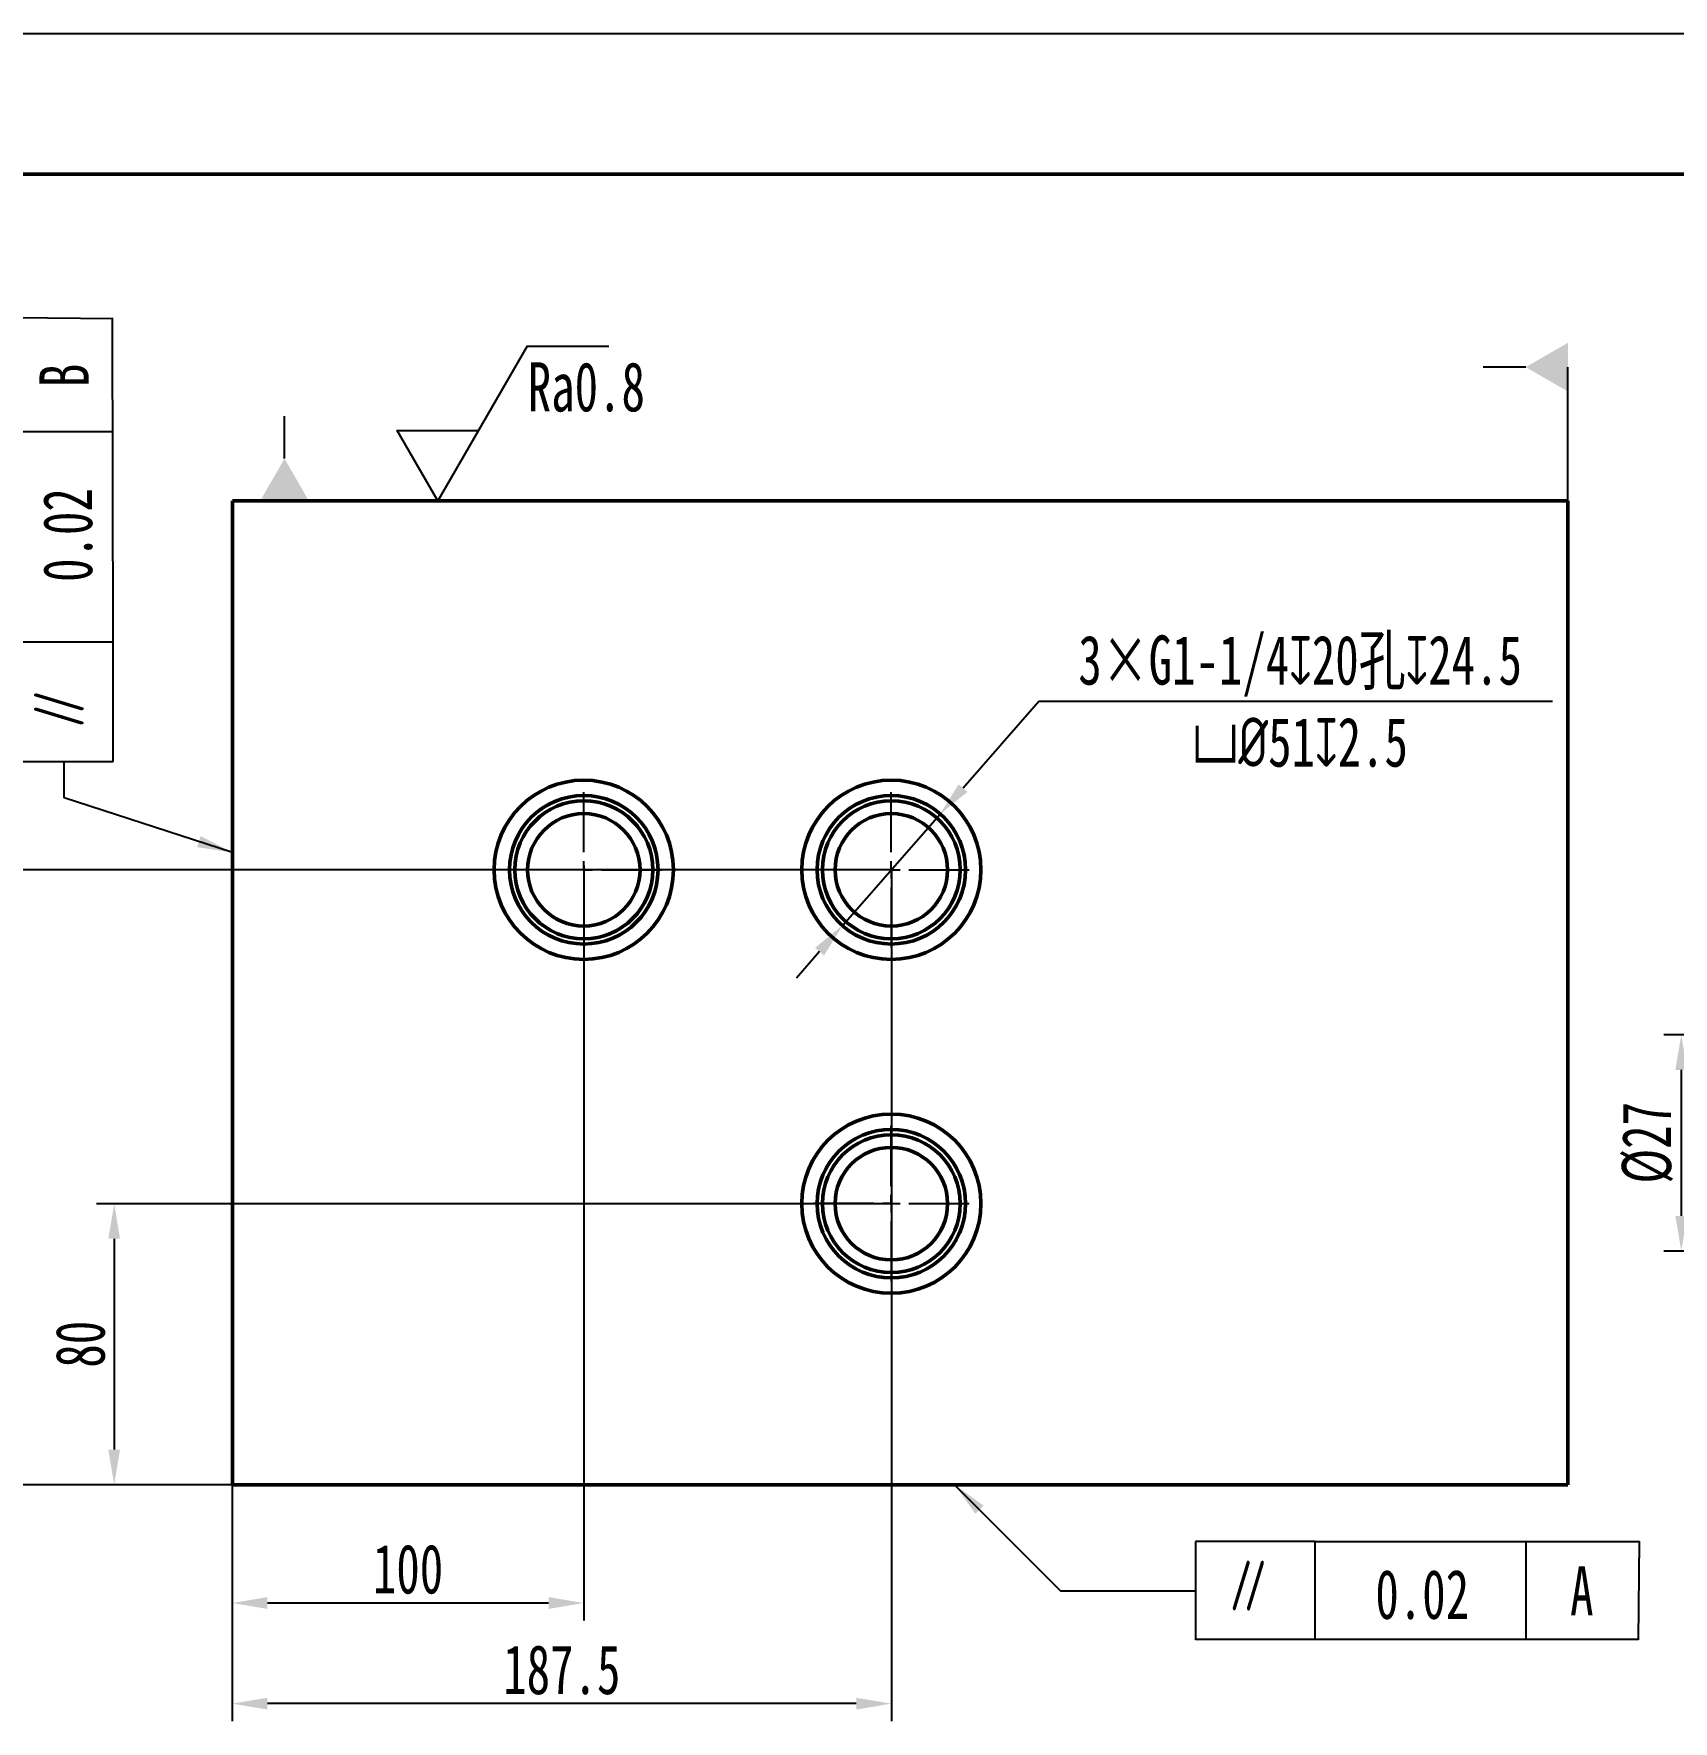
# Model space of a CAD drawing. Header units: millimetres. Extents: x 1810 to 2404, y 10 to 430.
# Drawn here: x 2007.7 to 2124.3, y 309.9 to 430 of the extents above; entities that cross this region are included whole.
import ezdxf
from ezdxf import colors
from ezdxf.entities.mleader import LeaderData, LeaderLine
from ezdxf.math import Vec2, Vec3

# ---------------------------------------------------------------- set-up
doc = ezdxf.new("R2010")
doc.units = ezdxf.units.MM
doc.header["$PDSIZE"] = -1
doc.linetypes.add('Amconstr', pattern=[9999, 9999, 0])
doc.linetypes.add('CENTER', pattern=[10.16, 6.35, -1.27, 1.27, -1.27])
doc.layers.add('1轮廓实线层', color=7, linetype='Continuous', lineweight=50)
doc.layers.add('label 2', color=150, linetype='Continuous', lineweight=25)
for name, color, linetype in [('2细线层', 4, 'Continuous'), ('中心线', 1, 'CENTER'), ('表面粗糙度', 126, 'Continuous')]:
    doc.layers.add(name, color=color, linetype=linetype)
doc.styles.add('GB 3.5', font='simfang.ttf', dxfattribs={"width": 0.7, "height": 3.5})
doc.styles.get("Standard").update_dxf_attribs({"font": ''})
doc.styles.get('Standard').set_extended_font_data('宋体')
doc.dimstyles.new('副本 国标1：4', dxfattribs={"dimtxt": 3.5, "dimasz": 2.5, "dimexe": 1.25, "dimexo": 0, "dimtad": 1, "dimlfac": 4, "dimdsep": 46, "dimtxsty": 'GB 3.5', "dimcen": 2.5, "dimclrd": 3, "dimclre": 3, "dimclrt": 3, "dimadec": 0, "dimazin": 0, "dimtfac": 1, "dimtmove": 0, "dimatfit": 3, "dimfxl": 1, "dimlwd": 25, "dimlwe": 25, "dimarcsym": 0})
doc.dimstyles.new('国标', dxfattribs={"dimtxt": 3.5, "dimasz": 2.5, "dimexe": 1.25, "dimexo": 0, "dimtad": 1, "dimlfac": 5, "dimdsep": 46, "dimtxsty": 'GB 3.5', "dimcen": 2.5, "dimclrd": 3, "dimclre": 3, "dimclrt": 3, "dimadec": 0, "dimazin": 0, "dimtfac": 1, "dimtmove": 0, "dimatfit": 3, "dimfxl": 1, "dimlwd": 25, "dimlwe": 25, "dimarcsym": 0})
doc.dimstyles.new('国标1：4', dxfattribs={"dimtxt": 3.5, "dimasz": 2.5, "dimexe": 1.25, "dimexo": 0, "dimtad": 1, "dimlfac": 4, "dimdsep": 46, "dimtxsty": 'GB 3.5', "dimcen": 2.5, "dimclrd": 3, "dimclre": 3, "dimclrt": 3, "dimadec": 0, "dimazin": 0, "dimtfac": 1, "dimtmove": 0, "dimatfit": 3, "dimfxl": 1, "dimlwd": 25, "dimlwe": 25, "dimarcsym": 0})
doc.dimstyles.new('国标1：4$3', dxfattribs={"dimtxt": 3.5, "dimasz": 2.5, "dimexe": 1.25, "dimexo": 0, "dimtad": 1, "dimtih": 1, "dimtoh": 1, "dimlfac": 4, "dimdsep": 46, "dimtxsty": 'GB 3.5', "dimcen": 2.5, "dimclrd": 3, "dimclre": 3, "dimclrt": 3, "dimadec": 0, "dimazin": 0, "dimtfac": 1, "dimtmove": 0, "dimatfit": 3, "dimfxl": 1, "dimlwd": 25, "dimlwe": 25, "dimarcsym": 0})

# ---------------------------------------------------------------- blocks, each defined once
blk = doc.blocks.new('SW_CENTERMARKSYMBOL_3')
at = {"layer": '中心线', "color": 0}
for p, q in [((0, 1.25), (0, 5.53125)), ((-1.25, 0), (-5.53125, 0)), ((0, 0), (-0.625, 0)), ((0, 0), (0, 0.625)), ((0, 0), (0, -0.625)), ((0, 0), (0.625, 0)), ((1.25, 0), (5.53125, 0)), ((0, -1.25), (0, -5.53125))]:
    blk.add_line(p, q, dxfattribs=at)
blk = doc.blocks.new('SW_CENTERMARKSYMBOL_4')
at = {"layer": '中心线', "color": 0}
for p, q in [((0, 1.25), (0, 5.53125)), ((-1.25, 0), (-5.53125, 0)), ((0, 0), (-0.625, 0)), ((0, 0), (0, 0.625)), ((0, 0), (0, -0.625)), ((0, 0), (0.625, 0)), ((1.25, 0), (5.53125, 0)), ((0, -1.25), (0, -5.53125))]:
    blk.add_line(p, q, dxfattribs=at)
blk = doc.blocks.new('SW_CENTERMARKSYMBOL_5')
at = {"layer": '中心线', "color": 0}
for p, q in [((0, 1.25), (0, 5.53125)), ((-1.25, 0), (-5.53125, 0)), ((0, 0), (-0.625, 0)), ((0, 0), (0, 0.625)), ((0, 0), (0, -0.625)), ((0, 0), (0.625, 0)), ((1.25, 0), (5.53125, 0)), ((0, -1.25), (0, -5.53125))]:
    blk.add_line(p, q, dxfattribs=at)
blk = doc.blocks.new('*D106')
at = {"color": 3, "linetype": 'Continuous', "lineweight": 25, "transparency": 16777216}
for p, q in [((2068.67, 370.52), (2068.67, 309.95)), ((2021.79, 326.77), (2021.79, 309.95)), ((2066.17, 311.2), (2024.29, 311.2))]:
    blk.add_line(p, q, dxfattribs=at)
at = {"color": 3, "transparency": 16777216}
for points in [[(2024.29, 311.62), (2024.29, 310.78), (2021.79, 311.2)], [(2066.17, 311.62), (2066.17, 310.78), (2068.67, 311.2)]]:
    blk.add_solid(points, dxfattribs=at)
at = {"layer": 'Defpoints', "color": 0, "transparency": 16777216}
for p in [(2068.67, 370.52), (2021.79, 326.77), (2021.79, 311.2)]:
    blk.add_point(p, dxfattribs=at)
at = {"color": 3, "transparency": 16777216, "insert": (2045.23, 313.6), "char_height": 3.5, "attachment_point": 5, "style": 'GB 3.5'}
blk.add_mtext('187.5', dxfattribs=at)
blk = doc.blocks.new('*D107')
at = {"color": 3, "linetype": 'Continuous', "lineweight": 25, "transparency": 16777216}
for p, q in [((2021.79, 370.83), (2021.79, 317.11)), ((2046.79, 370.83), (2046.79, 317.11)), ((2044.29, 318.36), (2024.29, 318.36))]:
    blk.add_line(p, q, dxfattribs=at)
at = {"color": 3, "transparency": 16777216}
for points in [[(2024.29, 318.78), (2024.29, 317.94), (2021.79, 318.36)], [(2044.29, 318.78), (2044.29, 317.94), (2046.79, 318.36)]]:
    blk.add_solid(points, dxfattribs=at)
at = {"layer": 'Defpoints', "color": 0, "transparency": 16777216}
for p in [(2021.79, 370.83), (2046.79, 370.83), (2021.79, 318.36)]:
    blk.add_point(p, dxfattribs=at)
at = {"color": 3, "transparency": 16777216, "insert": (2034.29, 320.76), "char_height": 3.5, "attachment_point": 5, "style": 'GB 3.5'}
blk.add_mtext('100', dxfattribs=at)
blk = doc.blocks.new('*D108')
at = {"color": 3, "linetype": 'Continuous', "lineweight": 25, "transparency": 16777216}
for p, q in [((2068.67, 346.77), (2012.14, 346.77)), ((2013.39, 344.27), (2013.39, 329.27)), ((2021.79, 326.77), (2012.14, 326.77))]:
    blk.add_line(p, q, dxfattribs=at)
at = {"color": 3, "transparency": 16777216}
for points in [[(2012.97, 344.27), (2013.8, 344.27), (2013.39, 346.77)], [(2012.97, 329.27), (2013.8, 329.27), (2013.39, 326.77)]]:
    blk.add_solid(points, dxfattribs=at)
at = {"layer": 'Defpoints', "color": 0, "transparency": 16777216}
for p in [(2068.67, 346.77), (2013.39, 326.77), (2021.79, 326.77)]:
    blk.add_point(p, dxfattribs=at)
at = {"color": 3, "transparency": 16777216, "insert": (2010.99, 336.77), "char_height": 3.5, "attachment_point": 5, "rotation": 90, "style": 'GB 3.5'}
blk.add_mtext('80', dxfattribs=at)
blk = doc.blocks.new('*D109')
at = {"color": 3, "linetype": 'Continuous', "lineweight": 25, "transparency": 16777216}
for p, q in [((2068.67, 370.52), (2003.67, 370.52)), ((2004.92, 368.02), (2004.92, 329.27)), ((2021.79, 326.77), (2003.67, 326.77))]:
    blk.add_line(p, q, dxfattribs=at)
at = {"color": 3, "transparency": 16777216}
for points in [[(2004.5, 368.02), (2005.33, 368.02), (2004.92, 370.52)], [(2004.5, 329.27), (2005.33, 329.27), (2004.92, 326.77)]]:
    blk.add_solid(points, dxfattribs=at)
at = {"layer": 'Defpoints', "color": 0, "transparency": 16777216}
for p in [(2068.67, 370.52), (2004.92, 326.77), (2021.79, 326.77)]:
    blk.add_point(p, dxfattribs=at)
at = {"color": 3, "transparency": 16777216, "insert": (2002.52, 348.65), "char_height": 3.5, "attachment_point": 5, "rotation": 90, "style": 'GB 3.5'}
blk.add_mtext('175', dxfattribs=at)
blk = doc.blocks.new('*D125')
at = {"color": 3, "linetype": 'Continuous', "lineweight": 25, "transparency": 16777216}
for p, q in [((2139.63, 358.79), (2123.61, 358.79)), ((2124.86, 356.29), (2124.86, 345.9)), ((2139.63, 343.4), (2123.61, 343.4))]:
    blk.add_line(p, q, dxfattribs=at)
at = {"color": 3, "transparency": 16777216}
for points in [[(2124.44, 356.29), (2125.28, 356.29), (2124.86, 358.79)], [(2124.44, 345.9), (2125.28, 345.9), (2124.86, 343.4)]]:
    blk.add_solid(points, dxfattribs=at)
at = {"layer": 'Defpoints', "color": 0, "transparency": 16777216}
for p in [(2139.63, 358.79), (2124.86, 343.4), (2139.63, 343.4)]:
    blk.add_point(p, dxfattribs=at)
at = {"color": 3, "transparency": 16777216, "insert": (2122.46, 351.1), "char_height": 3.5, "attachment_point": 5, "rotation": 90, "style": 'GB 3.5'}
blk.add_mtext('%%C27', dxfattribs=at)
blk = doc.blocks.new('*D139')
at = {"color": 3, "linetype": 'Continuous', "lineweight": 25, "transparency": 16777216}
for p, q in [((2079.17, 382.5), (2073.77, 376.34)), ((2115.7, 382.5), (2079.17, 382.5)), ((2065.21, 366.58), (2072.12, 374.46)), ((2063.56, 364.7), (2061.92, 362.82))]:
    blk.add_line(p, q, dxfattribs=at)
at = {"color": 3, "transparency": 16777216}
for points in [[(2073.46, 376.61), (2074.08, 376.06), (2072.12, 374.46)], [(2063.25, 364.98), (2063.88, 364.43), (2065.21, 366.58)]]:
    blk.add_solid(points, dxfattribs=at)
at = {"layer": 'Defpoints', "color": 0, "transparency": 16777216}
for p in [(2072.12, 374.46), (2065.21, 366.58)]:
    blk.add_point(p, dxfattribs=at)
at = {"color": 3, "transparency": 16777216, "insert": (2097.75, 382.5), "char_height": 3.5, "attachment_point": 5, "style": 'GB 3.5'}
blk.add_mtext('3×G1-1/4{\\fGDT|b0|i0|c134|p2;x}20孔{\\fGDT|b0|i0|c134|p2;x}24.5\\P{\\Fgdt|c134;v\\fISOCPEUR|b0|i0|c0|p34;%%C\\fSimSun|b0|i0|c134|p2;51\\fGDT|b0|i0|c134|p2;x\\fSimSun|b0|i0|c0|p2;2.5}', dxfattribs=at)
blk = doc.blocks.new('1')
at = {"layer": '表面粗糙度'}
blk.add_line((522.56, 213.78), (528.38, 213.78), dxfattribs=at)
blk.add_lwpolyline([(522.56, 213.78), (516.21, 202.78), (513.32, 207.78), (519.1, 207.78)], dxfattribs=at)
at = {"layer": '表面粗糙度', "lineweight": 25, "insert": (522.61, 212.64), "char_height": 3.5, "attachment_point": 1, "rotation": 0.0478, "style": 'GB 3.5'}
blk.add_mtext_dynamic_manual_height_columns('Ra0.8', width=6.8298, gutter_width=12.5, heights=[0], dxfattribs=at)
blk = doc.blocks.new('_DatumFilled')
at = {"color": 0, "linetype": 'ByBlock'}
blk.add_solid([(0, 0.577), (-1, 0), (0, -0.577)], dxfattribs=at)

msp = doc.modelspace()

# ---------------------------------------------------------------- linework, layer by layer
for p, q in [((2013.3184, 409.7141), (2006.3184, 409.7914)), ((2013.3184, 386.7158), (2013.2633, 409.7147)), ((2116.792, 396.7718), (2116.792, 406.2811)), ((2006.3184, 401.7146), (2013.3184, 401.7146)), ((2013.3184, 386.7158), (2006.3184, 386.7158)), ((2013.3184, 378.2158), (2013.3184, 386.7158)), ((2006.3184, 378.2158), (2013.3184, 378.2158)), ((2090.3113, 322.7309), (2090.3113, 315.7309)), ((2098.8113, 322.7309), (2090.3113, 322.7309)), ((2098.8113, 315.7309), (2098.8113, 322.7309)), ((2098.8113, 322.7309), (2121.8869, 322.7309)), ((2113.8101, 322.7309), (2113.8101, 315.7309)), ((2121.8096, 315.7309), (2121.8869, 322.7309)), ((2090.3113, 315.786), (2121.8102, 315.786))]:
    msp.add_line(p, q)
for centre, radius in [((2046.792, 370.5218), 5.2387), ((2068.667, 370.5218), 5.2388), ((2068.667, 346.7718), 5.2388)]:
    msp.add_arc(centre, radius, 255, 195)
at = {"layer": '1轮廓实线层'}
for p, q in [((2393.6617, 420), (1834.6617, 420)), ((2116.792, 396.7718), (2021.792, 396.7718)), ((2021.792, 396.7718), (2021.792, 326.7718)), ((2116.792, 326.7718), (2116.792, 396.7718)), ((2021.792, 326.7718), (2116.792, 326.7718))]:
    msp.add_line(p, q, dxfattribs=at)
for centre, radius in [((2046.792, 370.5218), 6.375), ((2046.792, 370.5218), 5.2813), ((2068.667, 370.5218), 6.375), ((2068.667, 370.5218), 5.2813), ((2046.792, 370.5218), 4.9062), ((2068.667, 370.5218), 4.9062), ((2046.792, 370.5218), 4), ((2068.667, 370.5218), 4), ((2068.667, 346.7718), 6.375), ((2068.667, 346.7718), 5.2812), ((2068.667, 346.7718), 4.9062), ((2068.667, 346.7718), 4)]:
    msp.add_circle(centre, radius, dxfattribs=at)
at = {"layer": '2细线层'}
msp.add_line((2403.6617, 430), (1809.6617, 430), dxfattribs=at)

# ---------------------------------------------------------------- block references
msp.add_blockref('1', (1520.1959, 193.9925))
at = {"layer": '中心线'}
for name, p in [('SW_CENTERMARKSYMBOL_4', (2046.792, 370.5218)), ('SW_CENTERMARKSYMBOL_3', (2068.667, 370.5218)), ('SW_CENTERMARKSYMBOL_5', (2068.667, 346.7718))]:
    msp.add_blockref(name, p, dxfattribs=at)

# ---------------------------------------------------------------- texts
at = {"char_height": 3.5, "attachment_point": 1, "rotation": 90, "style": 'GB 3.5'}
for s, insert, width in [('B', (2008.0719, 404.8549), 7.924698), ('0.02', (2008.3183, 391.0028), 27.921044), ('{\\Fgdt|c134;f}', (2007.5097, 380.7105), 8.5)]:
    msp.add_mtext(s, dxfattribs=dict(at, insert=insert, width=width))
at = {"char_height": 3.5, "attachment_point": 1, "style": 'GB 3.5'}
for s, insert, width in [('{\\Fgdt|c134;f}', (2092.806, 321.5396), 8.5), ('0.02', (2103.0983, 320.731), 27.921044), ('A', (2116.9504, 320.9774), 7.924698)]:
    msp.add_mtext(s, dxfattribs=dict(at, insert=insert, width=width))

# ---------------------------------------------------------------- dimensions: what is measured, and where the dimension line sits
dim = msp.add_diameter_dim_2p(p1=(2065.2125, 366.5834), p2=(2072.1215, 374.4602), text='3×G1-1/4{\\fGDT|b0|i0|c134|p2;x}20孔{\\fGDT|b0|i0|c134|p2;x}24.5\\X{\\Fgdt|c134;v\\fISOCPEUR|b0|i0|c0|p34;%%C\\fSimSun|b0|i0|c134|p2;51\\fGDT|b0|i0|c134|p2;x\\fSimSun|b0|i0|c0|p2;2.5}', dimstyle='国标1：4$3')
dim.commit()
dim.dimension.update_dxf_attribs({"geometry": '*D139', "text_midpoint": (2097.7491, 382.4975), "dimtype": 163})
for base, p1, picture, middle in [((2004.9157, 326.7718), (2068.667, 370.5218), '*D109', (2002.5207, 348.6468)), ((2013.3856, 326.7718), (2068.667, 346.7718), '*D108', (2010.9906, 336.7718))]:
    dim = msp.add_linear_dim(base=base, p1=p1, p2=(2021.792, 326.7718), angle=90, dimstyle='国标1：4')
    dim.commit()
    dim.dimension.update_dxf_attribs({"geometry": picture, "text_midpoint": middle})
for base, p1, p2, picture, middle in [((2021.792, 318.3604), (2046.792, 370.8343), (2021.792, 370.8343), '*D107', (2034.292, 320.7554)), ((2021.792, 311.199), (2068.667, 370.5218), (2021.792, 326.7718), '*D106', (2045.2295, 313.604))]:
    dim = msp.add_linear_dim(base=base, p1=p1, p2=p2, dimstyle='国标1：4')
    dim.commit()
    dim.dimension.update_dxf_attribs({"geometry": picture, "text_midpoint": middle})
dim = msp.add_linear_dim(base=(2124.8588, 343.3998), p1=(2139.6328, 358.791), p2=(2139.6328, 343.3998), angle=90, text='%%C27', dimstyle='副本 国标1：4')
dim.commit()
dim.dimension.update_dxf_attribs({"geometry": '*D125', "text_midpoint": (2122.4638, 351.0954)})

# ---------------------------------------------------------------- leaders
for points in [[(2021.792, 371.7554), (2009.8184, 375.6389), (2009.8184, 378.2158)], [(2073.1684, 326.7718), (2080.7093, 319.2309), (2090.3113, 319.2309)]]:
    msp.add_leader(points, dimstyle='国标', override={"dimscale": 0, "dimgap": 0.625, "dimtad": 0})
at = {"layer": 'label 2'}
ml = msp.add_multileader_mtext('Standard', dxfattribs=at)
ml.set_content('')
ml.set_leader_properties(color=150, linetype='Amconstr', lineweight=25)
ml.set_arrow_properties(name='DATUMFILLED')
ml.build(insert=Vec2(0, 0))
ml.multileader.update_dxf_attribs({"has_dogleg": 0, "text_left_attachment_type": 6, "text_right_attachment_type": 6, "dogleg_length": 1, "arrow_head_size": 3})
ctx = ml.context
ctx.base_point, ctx.char_height, ctx.arrow_head_size, ctx.landing_gap_size, ctx.plane_origin, ctx.plane_x_axis, ctx.plane_y_axis = Vec3(2110.7763, 406.2811), 3.5, 3, 0, Vec3(2116.792, 406.2811), Vec3(0, 1), Vec3(-1, 0)
ctx.left_attachment, ctx.right_attachment = 6, 6
notes = []
notes.append((ctx, [(0, (1, 1, 0), (2110.7763, 407.2811), (0, -1), 1, [(0, [(2116.792, 406.2811)], 0, [])])]))
ctx.mtext, ml.multileader.dxf.content_type = None, 0
ml = msp.add_multileader_mtext('Standard', dxfattribs=at)
ml.set_content('')
ml.set_leader_properties(color=150, linetype='Amconstr', lineweight=25)
ml.set_arrow_properties(name='DATUMFILLED')
ml.build(insert=Vec2(0, 0))
ml.multileader.update_dxf_attribs({"has_dogleg": 0, "text_left_attachment_type": 6, "text_right_attachment_type": 6, "dogleg_length": 1, "arrow_head_size": 3})
ctx = ml.context
ctx.base_point, ctx.char_height, ctx.arrow_head_size, ctx.landing_gap_size, ctx.plane_origin = Vec3(2025.5032, 402.7875), 3.5, 3, 0, Vec3(2025.5032, 396.7718)
ctx.left_attachment, ctx.right_attachment = 6, 6
notes.append((ctx, [(0, (1, 1, 0), (2026.5032, 402.7875), (-1, 0), 1, [(0, [(2025.5032, 396.7718)], 0, [])])]))
ctx.mtext, ml.multileader.dxf.content_type = None, 0
for ctx, leaders in notes:
    for number, flags, end, landing, length, lines in leaders:
        leader = LeaderData()
        leader.index, (leader.has_last_leader_line, leader.has_dogleg_vector, leader.attachment_direction) = number, flags
        leader.last_leader_point, leader.dogleg_vector, leader.dogleg_length = Vec3(end), Vec3(landing), length
        for number, points, colour, breaks in lines:
            line = LeaderLine()
            line.index, line.vertices, line.color, line.breaks = number, Vec3.list(points), colors.encode_raw_color(colour), breaks
            leader.lines.append(line)
        ctx.leaders.append(leader)

doc.saveas('drawing.dxf')
